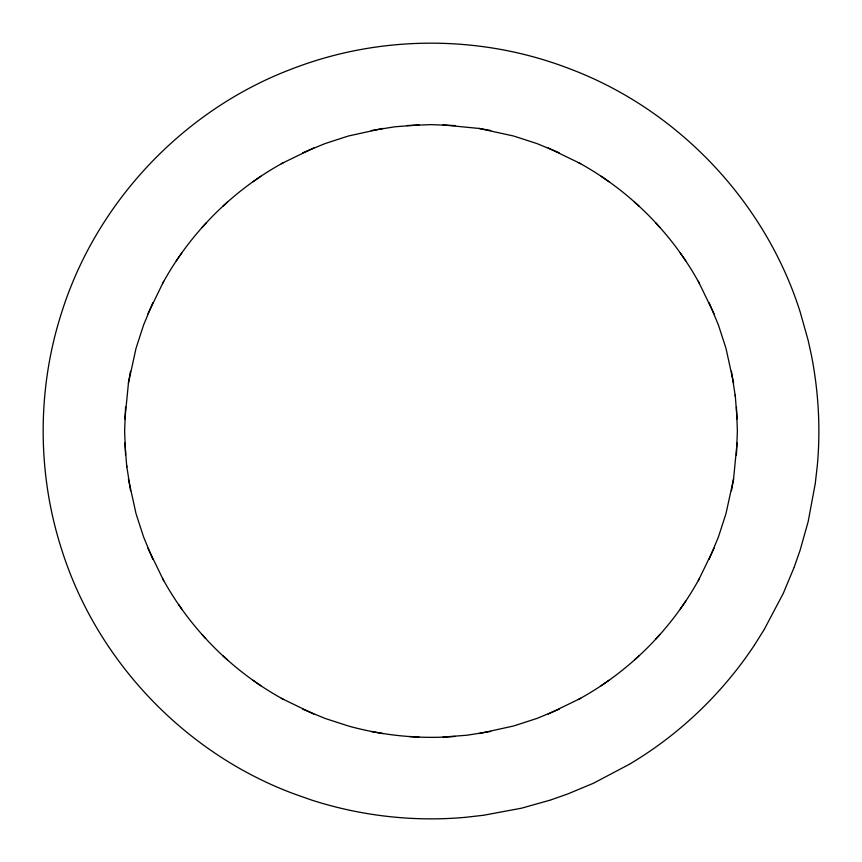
<?xml version="1.0" encoding="UTF-8"?>
<svg xmlns="http://www.w3.org/2000/svg" width="862" height="862" viewBox="0 0 862 862"><rect width="100%" height="100%" fill="white"/><g stroke="black" fill="none" stroke-linecap="round" stroke-linejoin="round"><path stroke-width="1.29" d="M125.572 406.961L124.624 431L125.572 455.039M124.925 418.975L128.438 383.084L136.131 347.839M737.075 443.025L733.562 478.916L725.869 514.161M736.428 455.039L737.376 431L736.428 406.961M817.295 465.62L815.301 483.205M817.359 464.963C820.656 428.403 818.491 391.413 811.454 355.403L808.179 340.447L800.151 311.904C765.036 201.008 677.09 108.623 568.036 68.163C480.705 34.846 381.295 34.846 293.964 68.163C184.899 108.612 96.953 200.997 61.848 311.904C36.926 388.708 36.958 473.281 61.848 550.096C96.943 661.014 184.931 753.366 293.964 793.837L311.268 799.958C360.661 815.905 413.254 821.982 464.963 817.359M815.204 483.862L808.179 521.553L799.914 550.872L794.074 567.422M128.395 383.073L130.507 371.231M731.493 490.769L733.605 478.927M136.455 346.987L143.598 324.974L152.822 302.756M725.545 515.013L718.402 537.026L709.178 559.244M793.837 568.036L783.267 593.401L764.346 629.228M147.952 313.757L163.694 281.303M714.048 548.243L698.306 580.697M162.552 283.566C190.233 232.794 232.783 190.222 283.566 162.552M699.448 578.434C671.778 629.206 629.217 671.789 578.434 699.448M764.012 629.799L754.627 644.798M754.272 645.347C722.302 693.501 679.493 734.478 629.799 764.012M176.29 260.809L181.688 253.105M685.71 601.191L680.312 608.895M202.107 227.536L206.05 223.064M659.893 634.464L655.95 638.936M223.064 206.05L227.536 202.107M638.936 655.95L634.464 659.893M253.105 181.688L260.809 176.29M608.895 680.312L601.191 685.71M629.228 764.346L593.401 783.267L568.036 793.837L550.732 799.958M281.303 163.694L313.757 147.952M580.697 698.306L548.243 714.048M302.756 152.822L324.974 143.598L346.987 136.455M559.244 709.178L537.026 718.402L515.013 725.545M550.096 800.151L521.553 808.179L483.862 815.204M347.839 136.131L383.073 128.395M514.161 725.869L478.927 733.605M371.242 130.571L394.99 126.779L418.975 124.925M490.758 731.429L467.01 735.221L443.025 737.075M483.205 815.301L465.62 817.295M406.961 125.572L431 124.624L455.039 125.572M455.039 736.428C419.04 739.262 382.609 735.512 347.839 725.869M409.375 736.536L418.975 737.075M443.025 124.925L478.916 128.438L514.161 136.131M478.927 128.395L490.769 130.507M371.231 731.493L383.073 733.605M515.013 136.455L537.026 143.598L559.244 152.822M346.987 725.545L324.974 718.402L302.756 709.178M548.243 147.952L580.697 163.694M313.757 714.048L281.303 698.306M578.434 162.552C629.217 190.222 671.789 232.783 699.448 283.566M283.566 699.448C232.772 671.789 190.233 629.206 162.552 578.434M601.191 176.29L608.895 181.688M260.809 685.71L253.105 680.312M634.464 202.107L638.936 206.05M227.536 659.893L223.064 655.95M655.95 223.064L659.893 227.536M205.587 638.419L202.107 634.464M680.312 253.105L685.71 260.809M181.688 608.895L178.66 604.574M698.306 281.303L714.048 313.757M163.694 580.697L147.952 548.243M709.178 302.756L718.402 324.974L725.545 346.987M152.822 559.244L143.598 537.026L136.455 515.013M725.869 347.839L733.605 383.073M136.131 514.161L128.395 478.927M731.429 371.242L735.383 396.703M130.571 490.758L126.617 465.297M735.221 394.99L737.075 418.975M126.779 467.01L124.925 443.025"/></g></svg>
